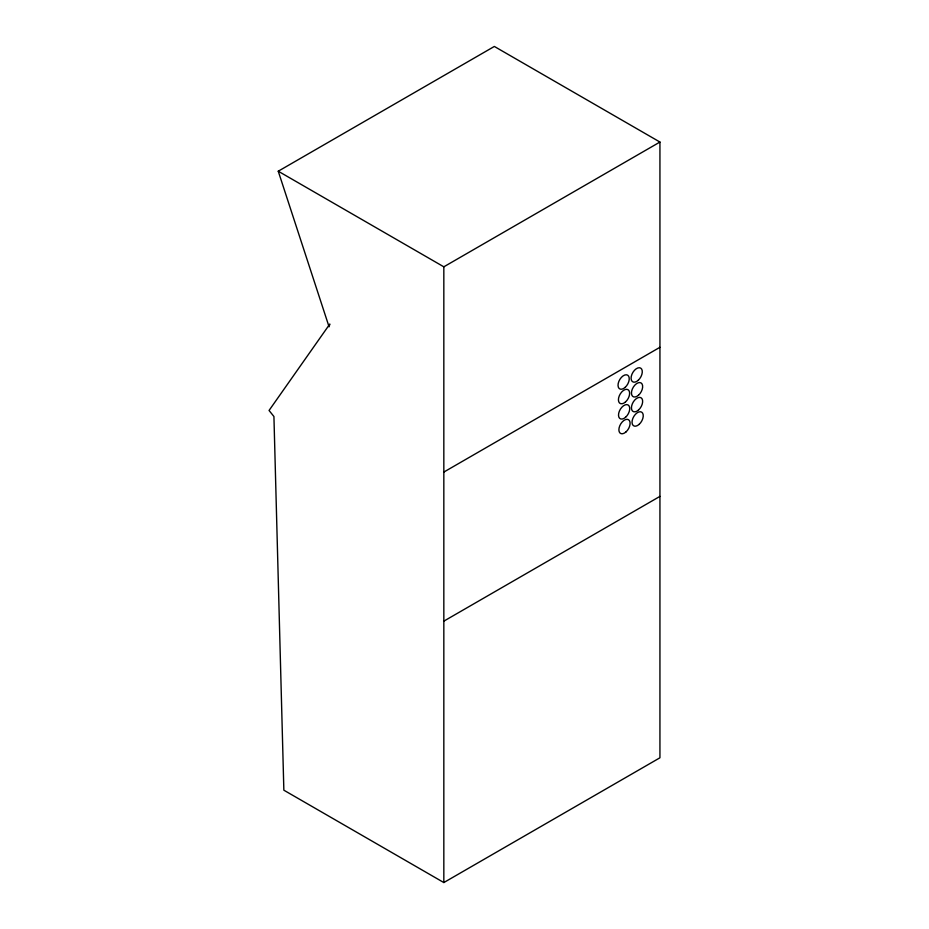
<?xml version="1.0" encoding="UTF-8"?>
<svg xmlns="http://www.w3.org/2000/svg" width="929" height="929" viewBox="0 0 929 929"><rect width="100%" height="100%" fill="white"/><g stroke="black" fill="none" stroke-linecap="round" stroke-linejoin="round"><path stroke-width="1.39" d="M278.247 171.215L494.344 46.45L659.938 142.044L659.938 757.785L443.83 882.55L283.856 790.196L273.927 416.517L269.062 410.467L329.83 324.024L329.075 326.822L278.247 171.215L443.83 266.82L659.938 142.044M443.83 472.071L659.938 347.295M443.83 621.153L659.938 496.388M443.83 266.82L443.83 882.55M638.513 395.208A7.943 4.587 -60 0 0 641.033 382.922A7.943 4.587 -60 0 0 631.639 391.248A7.943 4.587 -60 0 0 638.513 395.208M625.484 401.967A7.943 4.587 -60 0 0 627.992 389.669A7.943 4.587 -60 0 0 618.609 397.995A7.943 4.587 -60 0 0 625.484 401.967M625.577 417.272A7.943 4.587 -60 0 0 628.097 404.974A7.943 4.587 -60 0 0 618.702 413.3A7.943 4.587 -60 0 0 625.577 417.272M638.502 410.037A7.943 4.587 -60 0 0 641.01 397.74A7.943 4.587 -60 0 0 631.627 406.066A7.943 4.587 -60 0 0 638.502 410.037M625.949 431.973A7.943 4.587 -60 0 0 628.468 419.676A7.943 4.587 -60 0 0 619.074 428.002A7.943 4.587 -60 0 0 625.949 431.973M639.094 424.402A7.943 4.587 -60 0 0 641.614 412.104A7.943 4.587 -60 0 0 632.219 420.442A7.943 4.587 -60 0 0 639.094 424.402M625.089 387.439A7.943 4.587 -60 0 0 627.609 375.142A7.943 4.587 -60 0 0 618.215 383.468A7.943 4.587 -60 0 0 625.089 387.439M638.142 380.379A7.943 4.587 -60 0 0 640.662 368.093A7.943 4.587 -60 0 0 631.267 376.419A7.943 4.587 -60 0 0 638.142 380.379"/></g></svg>
